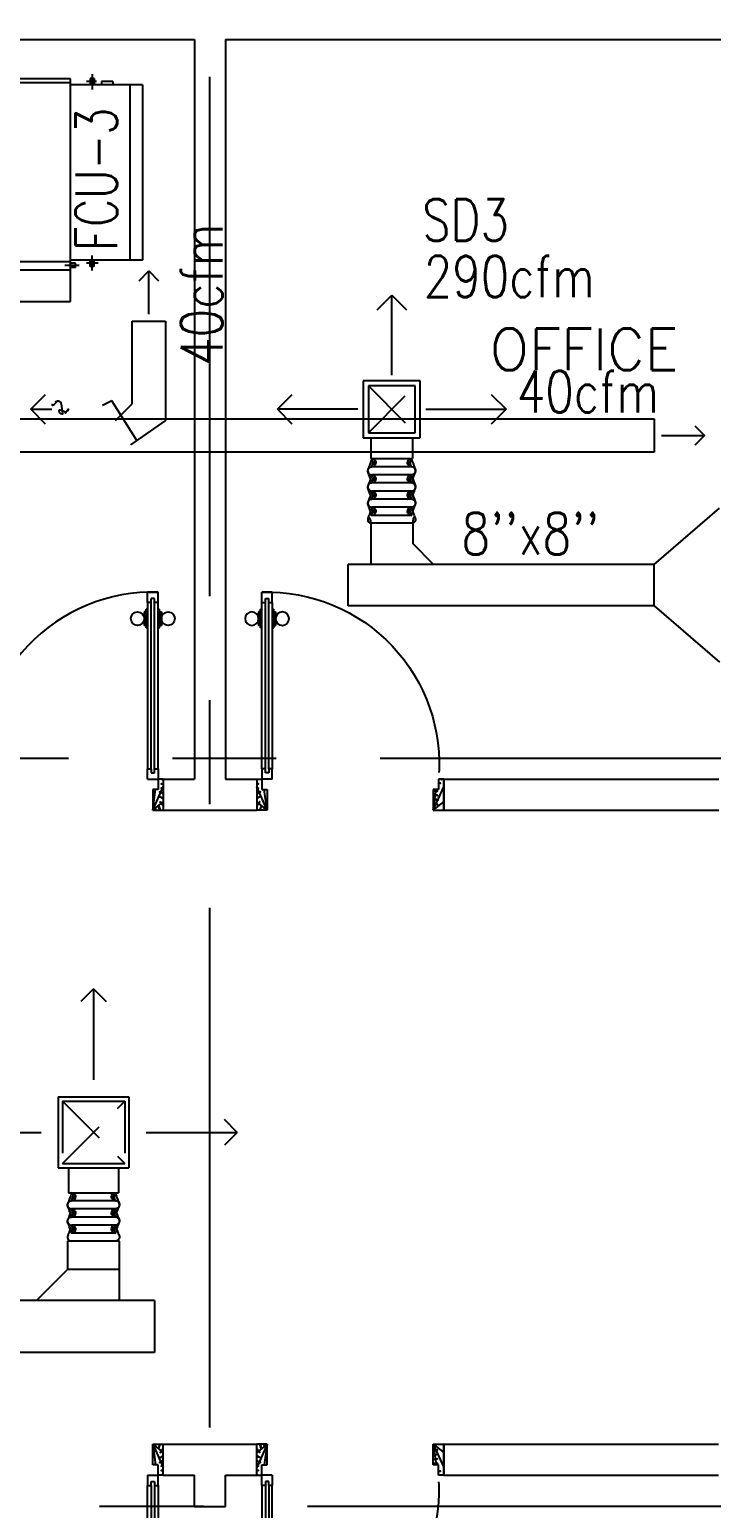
# Model space of a CAD drawing. Extents: x 417866029 to 417866302, y 43498045 to 43498122.
# Drawn here: x 417866090.98 to 417866094.26, y 43498078.98 to 43498086.1 of the extents above; entities that cross this region are included whole.
import ezdxf
from ezdxf.enums import TextEntityAlignment as Align

# ---------------------------------------------------------------- set-up
doc = ezdxf.new("R2010")
doc.units = 0
doc.header["$MEASUREMENT"] = 0
doc.linetypes.add('CENTERX2', pattern=[4, 2.5, -0.5, 0.5, -0.5])
doc.linetypes.add('HIDDEN', pattern=[0.375, 0.25, -0.125])
doc.layers.get('0').update_dxf_attribs({"linetype": 'CONTINUOUS'})
for name, color, linetype in [('AXES', 11, 'CENTERX2'), ('DOOR', 9, 'CONTINUOUS'), ('DUCT', 6, 'CONTINUOUS'), ('FCU', 6, 'CONTINUOUS'), ('M-AC-FLEX', 7, 'CONTINUOUS'), ('M-EGU.', 2, 'CONTINUOUS'), ('M-TEXT', 2, 'CONTINUOUS'), ('RM-NAME', 9, 'CONTINUOUS'), ('WALL', 9, 'CONTINUOUS')]:
    doc.layers.add(name, color=color, linetype=linetype)
doc.styles.add('ROMANS', font='ROMANS.shx', dxfattribs={"width": 0.6})

# ---------------------------------------------------------------- blocks, each defined once
blk = doc.blocks.new('DOOR90')
at = {"layer": 'DOOR', "color": 7, "linetype": 'ByBlock'}
for p, q in [((-150, 0), (0, 0)), ((-150, 0), (-150, -25)), ((0, -50), (-113.7, 0)), ((0, -50), (-40.1, 0)), ((0, -50), (0, 0)), ((-1000, -25), (-1050, -25)), ((-1050, -75), (-1050, -25)), ((-1050, -25), (-1050, -75)), ((-1000, -42), (-1020, -42)), ((-1020, -42), (-1020, -58)), ((-1000, -58), (-1020, -58)), ((-1000, -25), (-1000, -42)), ((-1000, -58), (-1000, -75)), ((-877.6, -17.8), (-967.6, -17.8)), ((-967.6, -25), (-967.6, -17.8)), ((-955, -8.8), (-890.2, -8.8)), ((-955, -17.8), (-955, -8.8)), ((-955, -17.8), (-890.2, -17.8)), ((-890.2, -17.8), (-890.2, -8.8)), ((-877.6, -25), (-877.6, -17.8)), ((-200, -25), (-150, -25)), ((-200, -42), (-200, -25)), ((-180, -42), (-200, -42)), ((-200, -58), (-180, -58)), ((-200, -75), (-200, -58)), ((-180, -58), (-180, -42)), ((-150, -25), (-100, -25)), ((-150, -75), (-150, -25)), ((-100, -25), (-100, -50)), ((0, -50), (-100, -36.6)), ((-100, -50), (0, -50)), ((-1000, -75), (-1050, -75)), ((-967.6, -75), (-967.6, -82.2)), ((-877.6, -82.2), (-967.6, -82.2)), ((-955, -82.2), (-890.2, -82.2)), ((-955, -82.2), (-955, -91.2)), ((-955, -91.2), (-890.2, -91.2)), ((-890.2, -82.2), (-890.2, -91.2)), ((-877.6, -75), (-877.6, -82.2)), ((-150, -75), (-200, -75)), ((0, -850), (-113.7, -900)), ((-100, -875), (-100, -850)), ((0, -850), (-100, -863.4)), ((-100, -850), (0, -850)), ((0, -850), (-40.1, -900)), ((0, -850), (0, -900)), ((-150, -875), (-100, -875)), ((-150, -900), (-150, -875)), ((-150, -900), (0, -900)), ((0, -900), (-150, -900))]:
    blk.add_line(p, q, dxfattribs=at)
at = {"layer": 'DOOR', "linetype": 'ByBlock'}
for p, q in [((-200, -25), (-1000, -25)), ((-200, -42), (-1000, -42)), ((-200, -58), (-1000, -58)), ((-1000, -75), (-200, -75))]:
    blk.add_line(p, q, dxfattribs=at)
at = {"layer": 'DOOR', "color": 7, "linetype": 'ByBlock'}
for centre in [(-922.6, 23.5), (-922.6, -123.5)]:
    blk.add_circle(centre, 32.4, dxfattribs=at)
for centre, radius, start, end in [((0, -50), 154.4, 161.10529, 166.28577), ((0, -50), 94.4, 148.01819, 180), ((0, -50), 134.4, 158.15985, 169.28002), ((0, -50), 114.4, 154.08384, 167.37743), ((0, -50), 74.4, 137.77643, 180), ((0, -50), 54.4, 113.20738, 180), ((0, -50), 34.4, 90, 180), ((0, -50), 14.4, 90, 180), ((0, -850), 94.4, 180, 211.98181), ((0, -850), 74.4, 180, 222.22357), ((0, -850), 54.4, 180, 246.79262), ((0, -850), 34.4, 180, 270), ((0, -850), 14.4, 180, 270), ((0, -850), 154.4, 193.71423, 198.89471), ((0, -850), 134.4, 190.71998, 201.84015)]:
    blk.add_arc(centre, radius, start, end, dxfattribs=at)
at = {"layer": 'DOOR', "linetype": 'HIDDEN', "ltscale": 0.5}
blk.add_arc((-222.2, -50), 828.2, 178.27012, 275.00304, dxfattribs=at)
blk = doc.blocks.new('*X37')
at = {"color": 0}
for p, q in [((16890.5, -2466.6), (16943.5, -2413.6)), ((16890.5, -2519.6), (16990.5, -2419.6)), ((16990.5, -2512.5), (16891.6, -2413.6)), ((16990.5, -2459.4), (16944.6, -2413.6)), ((16990.5, -2565.5), (16890.5, -2465.5)), ((16890.5, -2572.6), (16990.5, -2472.6)), ((16990.5, -2618.5), (16890.5, -2518.5)), ((16890.5, -2625.7), (16990.5, -2525.7)), ((16990.5, -2671.6), (16890.5, -2571.6)), ((16890.5, -2678.7), (16990.5, -2578.7)), ((16990.5, -2724.6), (16890.5, -2624.6)), ((16890.5, -2731.7), (16990.5, -2631.7)), ((16990.5, -2777.6), (16890.5, -2677.6)), ((16890.5, -2784.8), (16990.5, -2684.8)), ((16990.5, -2830.7), (16890.5, -2730.7)), ((16890.5, -2837.8), (16990.5, -2737.8)), ((16990.5, -2883.7), (16890.5, -2783.7)), ((16890.5, -2890.8), (16990.5, -2790.8)), ((16990.5, -2936.7), (16890.5, -2836.7)), ((16890.5, -2943.9), (16990.5, -2843.9)), ((16990.5, -2989.8), (16890.5, -2889.8)), ((16890.5, -2996.9), (16990.5, -2896.9)), ((16990.5, -3042.8), (16890.5, -2942.8)), ((16890.5, -3049.9), (16990.5, -2949.9)), ((16990.5, -3095.8), (16890.5, -2995.8)), ((16890.5, -3103), (16990.5, -3003)), ((16990.5, -3148.9), (16890.5, -3048.9)), ((16891.5, -3154.9), (16990.5, -3056)), ((16943.5, -3154.9), (16890.5, -3101.9)), ((16944.6, -3154.9), (16990.5, -3109))]:
    blk.add_line(p, q, dxfattribs=at)
blk = doc.blocks.new('WHE06')
at = {"color": 3}
for p, q in [((689, 621.5), (346.1, 621.5)), ((346.1, 621.5), (346.1, 469.1)), ((689, 469.1), (689, 621.5)), ((212.3, 437.2), (269.1, 437.2)), ((232.1, 452.2), (232.1, 422.2)), ((232.1, 452.2), (252.1, 452.2)), ((242.1, 472.2), (242.1, 399.5)), ((252.1, 452.2), (252.1, 422.2)), ((305, 447.6), (373.3, 447.6)), ((321.1, 457.6), (321.1, 437.6)), ((321.1, 457.6), (346.1, 457.6)), ((321.1, 437.6), (346.1, 437.6)), ((346.1, 430.4), (689, 430.4)), ((60.3, -422.2), (60.3, 422.2)), ((811.2, 370.7), (689, 370.7)), ((711.2, -370.7), (711.2, 370.7)), ((811.2, -370.7), (811.2, 370.7)), ((141.6, -437.2), (141.6, -422.2)), ((196.6, -437.2), (196.6, -422.2)), ((232.1, -452.2), (232.1, -422.2)), ((242.1, -472.2), (242.1, -399.5)), ((252.1, -452.2), (252.1, -422.2)), ((811.2, -370.7), (689, -370.7)), ((141.6, -437.2), (196.6, -437.2)), ((221.4, -437.2), (269.1, -437.2)), ((232.1, -452.2), (252.1, -452.2)), ((346.1, -430.4), (689, -430.4))]:
    blk.add_line(p, q, dxfattribs=at)
at = {"color": 6}
for p, q in [((346.1, 469.1), (346.1, -450.8)), ((689, 469.1), (346.1, 469.1)), ((689, -450.8), (689, 469.1)), ((0, -422.2), (0, 422.2)), ((0, 422.2), (346.1, 422.2)), ((0, -422.2), (346.1, -422.2)), ((346.1, -450.8), (689, -450.8))]:
    blk.add_line(p, q, dxfattribs=at)
at = {"color": 11}
blk.add_blockref('*X37', (-16179.3, 2784.3), dxfattribs=at)
blk = doc.blocks.new('RM1')
at = {"layer": 'RM-NAME', "style": 'ROMANS'}
for tag, p in [('ROOMNAME1', (0, 323.8)), ('ROOMNAME2', (0, 0))]:
    blk.add_attdef(tag, text='', height=200, dxfattribs=at).set_placement(p, align=Align.MIDDLE)

msp = doc.modelspace()

# ---------------------------------------------------------------- linework, layer by layer
at = {"layer": 'AXES'}
for p, q in [((417866091.8435, 43498051.3707), (417866091.8435, 43498110.1407)), ((417866103.1626, 43498082.5907), (417866053.1535, 43498082.5907)), ((417866102.8126, 43498078.9907), (417866042.6035, 43498078.9907))]:
    msp.add_line(p, q, dxfattribs=at)
at = {"layer": 'DUCT'}
for p, q in [((417866091.4694, 43498084.2976), (417866091.4694, 43498084.6943)), ((417866091.4694, 43498084.6943), (417866091.6294, 43498084.6943)), ((417866091.6294, 43498084.6943), (417866091.6294, 43498084.2176)), ((417866091.3708, 43498084.3121), (417866091.3256, 43498084.2891)), ((417866091.4909, 43498084.1206), (417866091.3708, 43498084.3121)), ((417866091.3708, 43498084.3121), (417866091.3708, 43498084.3121)), ((417866091.3894, 43498084.2176), (417866091.4694, 43498084.2976)), ((417866087.6124, 43498084.2244), (417866093.9817, 43498084.2244)), ((417866093.9817, 43498084.2244), (417866093.9817, 43498084.0644)), ((417866091.6294, 43498084.2176), (417866091.4615, 43498084.1)), ((417866093.9817, 43498084.0644), (417866087.5324, 43498084.0644)), ((417866091.158, 43498080.2663), (417866091.158, 43498080.1307)), ((417866091.408, 43498080.2663), (417866091.158, 43498080.2663)), ((417866091.408, 43498079.9807), (417866091.408, 43498080.2663)), ((417866091.008, 43498079.9807), (417866091.158, 43498080.1307))]:
    msp.add_line(p, q, dxfattribs=at)
at = {"layer": 'DUCT', "linetype": 'ByBlock'}
for p, q in [((417866092.6202, 43498083.5245), (417866092.6202, 43498083.7245)), ((417866092.6202, 43498083.7245), (417866092.8202, 43498083.7245)), ((417866092.8202, 43498083.7245), (417866092.8202, 43498083.6245)), ((417866093.9813, 43498083.5245), (417866094.2958, 43498083.7952)), ((417866092.9202, 43498083.5245), (417866092.8202, 43498083.6245)), ((417866093.9813, 43498083.5245), (417866092.5089, 43498083.5245)), ((417866092.5089, 43498083.3245), (417866092.5089, 43498083.5245)), ((417866093.9813, 43498083.3245), (417866093.9813, 43498083.5245)), ((417866093.9813, 43498083.3245), (417866092.5089, 43498083.3245)), ((417866093.9813, 43498083.3245), (417866094.2958, 43498083.0539)), ((417866091.408, 43498080.1307), (417866091.158, 43498080.1307)), ((417866091.5768, 43498079.9807), (417866087.2812, 43498079.9807)), ((417866091.5768, 43498079.9807), (417866091.5768, 43498079.7307)), ((417866091.5768, 43498079.7307), (417866087.2812, 43498079.7307))]:
    msp.add_line(p, q, dxfattribs=at)
at = {"layer": 'M-AC-FLEX', "color": 11}
for p, q in [((417866092.8135, 43498083.9942), (417866092.6225, 43498083.9942)), ((417866092.8135, 43498083.9552), (417866092.6225, 43498083.9552)), ((417866092.8135, 43498083.9162), (417866092.6225, 43498083.9162)), ((417866092.8135, 43498083.8772), (417866092.6225, 43498083.8772)), ((417866092.8135, 43498083.8382), (417866092.6225, 43498083.8382)), ((417866092.8135, 43498083.7992), (417866092.6225, 43498083.7992)), ((417866092.8135, 43498083.7602), (417866092.6225, 43498083.7602)), ((417866091.3885, 43498080.4613), (417866091.1775, 43498080.4613)), ((417866091.3885, 43498080.4223), (417866091.1775, 43498080.4223)), ((417866091.3885, 43498080.3833), (417866091.1775, 43498080.3833)), ((417866091.3885, 43498080.3443), (417866091.1775, 43498080.3443)), ((417866091.3885, 43498080.3053), (417866091.1775, 43498080.3053)), ((417866091.3885, 43498080.2663), (417866091.1775, 43498080.2663))]:
    msp.add_line(p, q, dxfattribs=at)
at = {"layer": 'M-AC-FLEX'}
for points in [[(417866092.6225, 43498084.0332, -1), (417866092.6225, 43498083.9942, 1), (417866092.6225, 43498083.9552)], [(417866092.6225, 43498083.9942, 0.998764), (417866092.6226, 43498084.0332, 0.998764)], [(417866092.8135, 43498084.0332, 1), (417866092.8135, 43498083.9942, -1), (417866092.8135, 43498083.9552)], [(417866092.8135, 43498083.9942, -1), (417866092.8135, 43498084.0332, 0.000618), (417866092.8136, 43498084.0332, 0.000618)], [(417866092.6225, 43498083.9162, 1), (417866092.6225, 43498083.9552, -1), (417866092.6225, 43498083.9942)], [(417866092.6225, 43498083.9552, -1), (417866092.6225, 43498083.9162, 1), (417866092.6225, 43498083.8772)], [(417866092.8135, 43498083.9162, -1), (417866092.8135, 43498083.9552, 1), (417866092.8135, 43498083.9942)], [(417866092.8135, 43498083.9552, 1), (417866092.8135, 43498083.9162, -1), (417866092.8135, 43498083.8772)], [(417866092.6225, 43498083.8382, 1), (417866092.6225, 43498083.8772, -1), (417866092.6225, 43498083.9162)], [(417866092.6225, 43498083.8772, -1), (417866092.6225, 43498083.8382, 1), (417866092.6225, 43498083.7992)], [(417866092.8135, 43498083.8382, -1), (417866092.8135, 43498083.8772, 1), (417866092.8135, 43498083.9162)], [(417866092.8135, 43498083.8772, 1), (417866092.8135, 43498083.8382, -1), (417866092.8135, 43498083.7992, 0.000618), (417866092.8135, 43498083.7992, 0.000618)], [(417866092.6225, 43498083.7602, 1), (417866092.6225, 43498083.7992, -1), (417866092.6225, 43498083.8382)], [(417866092.6225, 43498083.7992, -1), (417866092.6225, 43498083.7602, 0.941882), (417866092.6202, 43498083.7214, 0.941882)], [(417866092.8135, 43498083.7602, -1), (417866092.8135, 43498083.7992, 1), (417866092.8135, 43498083.8382, -0.000618), (417866092.8135, 43498083.8382, -0.000618)], [(417866092.8135, 43498083.7992, 1), (417866092.8135, 43498083.7602, -0.838902), (417866092.8202, 43498083.7224, -0.838902)], [(417866092.6202, 43498083.7214, -0.941882), (417866092.6225, 43498083.7602)], [(417866092.8202, 43498083.7224, 0.838902), (417866092.8135, 43498083.7602)], [(417866091.1775, 43498080.5003, -1), (417866091.1775, 43498080.4613, 1), (417866091.1775, 43498080.4223)], [(417866091.1775, 43498080.3833, 1), (417866091.1775, 43498080.4223, -1), (417866091.1775, 43498080.4613)], [(417866091.1775, 43498080.4613, 0.998764), (417866091.1776, 43498080.5003, 0.998764)], [(417866091.3885, 43498080.5003, 1), (417866091.3885, 43498080.4613, -1), (417866091.3885, 43498080.4223)], [(417866091.3885, 43498080.4613, -1), (417866091.3885, 43498080.5003, 0.000618), (417866091.3886, 43498080.5003, 0.000618)], [(417866091.3885, 43498080.3833, -1), (417866091.3885, 43498080.4223, 1), (417866091.3885, 43498080.4613)], [(417866091.1775, 43498080.4223, -1), (417866091.1775, 43498080.3833, 1), (417866091.1775, 43498080.3443)], [(417866091.1775, 43498080.3053, 1), (417866091.1775, 43498080.3443, -1), (417866091.1775, 43498080.3833)], [(417866091.3885, 43498080.4223, 1), (417866091.3885, 43498080.3833, -1), (417866091.3885, 43498080.3443)], [(417866091.3885, 43498080.3053, -1), (417866091.3885, 43498080.3443, 1), (417866091.3885, 43498080.3833)], [(417866091.1775, 43498080.3443, -1), (417866091.1775, 43498080.3053, 1), (417866091.1775, 43498080.2663)], [(417866091.3885, 43498080.3443, 1), (417866091.3885, 43498080.3053, -1), (417866091.3885, 43498080.2663, 0.000618), (417866091.3885, 43498080.2663, 0.000618)]]:
    msp.add_lwpolyline(points, format="xyb", dxfattribs=at)
at = {"layer": 'M-EGU.'}
for p, q in [((417866091.5022, 43498084.8893), (417866091.5494, 43498084.9364)), ((417866091.5494, 43498084.9364), (417866091.5965, 43498084.8893)), ((417866091.5494, 43498084.729), (417866091.5494, 43498084.9364)), ((417866092.6478, 43498084.75), (417866092.7185, 43498084.8207)), ((417866092.7185, 43498084.4345), (417866092.7185, 43498084.8207)), ((417866092.7185, 43498084.8207), (417866092.7892, 43498084.75)), ((417866092.581, 43498084.4082), (417866092.581, 43498084.1332)), ((417866092.856, 43498084.4082), (417866092.581, 43498084.4082)), ((417866092.856, 43498084.1332), (417866092.856, 43498084.4082)), ((417866090.9815, 43498084.2707), (417866091.0522, 43498084.3414)), ((417866092.1685, 43498084.2707), (417866092.2392, 43498084.3414)), ((417866093.1978, 43498084.3414), (417866093.2685, 43498084.2707)), ((417866091.0522, 43498084.2), (417866090.9815, 43498084.2707)), ((417866090.9815, 43498084.2707), (417866091.0826, 43498084.2707)), ((417866092.5547, 43498084.2707), (417866092.1685, 43498084.2707)), ((417866092.2392, 43498084.2), (417866092.1685, 43498084.2707)), ((417866092.8823, 43498084.2707), (417866093.2685, 43498084.2707)), ((417866093.2685, 43498084.2707), (417866093.1978, 43498084.2)), ((417866094.1767, 43498084.1916), (417866094.2238, 43498084.1445)), ((417866092.581, 43498084.1332), (417866092.856, 43498084.1332)), ((417866092.6185, 43498084.1332), (417866092.6185, 43498084.0332)), ((417866092.8185, 43498084.1332), (417866092.8185, 43498084.0332)), ((417866094.0164, 43498084.1445), (417866094.2238, 43498084.1445)), ((417866094.2238, 43498084.1445), (417866094.1767, 43498084.0974)), ((417866092.6185, 43498084.0332), (417866092.8185, 43498084.0332)), ((417866091.2835, 43498081.4819), (417866091.2224, 43498081.4208)), ((417866091.2835, 43498081.4819), (417866091.3446, 43498081.4208)), ((417866091.2835, 43498081.4819), (417866091.2835, 43498081.0431)), ((417866091.1131, 43498080.9611), (417866091.1131, 43498080.6203)), ((417866091.1131, 43498080.9611), (417866091.4539, 43498080.9611)), ((417866091.4539, 43498080.9611), (417866091.4539, 43498080.6203)), ((417866091.9747, 43498080.7907), (417866091.9136, 43498080.8518)), ((417866090.5923, 43498080.7907), (417866091.0311, 43498080.7907)), ((417866091.5359, 43498080.7907), (417866091.9747, 43498080.7907)), ((417866091.9747, 43498080.7907), (417866091.9136, 43498080.7296)), ((417866091.1131, 43498080.6203), (417866091.4539, 43498080.6203)), ((417866091.1635, 43498080.6203), (417866091.1635, 43498080.5003)), ((417866091.4035, 43498080.6203), (417866091.4035, 43498080.5003)), ((417866091.1635, 43498080.5003), (417866091.4035, 43498080.5003))]:
    msp.add_line(p, q, dxfattribs=at)
at = {"layer": 'M-EGU.', "linetype": 'HIDDEN'}
for p, q in [((417866092.831, 43498084.3832), (417866092.606, 43498084.3832)), ((417866092.606, 43498084.3832), (417866092.831, 43498084.1582)), ((417866092.606, 43498084.1582), (417866092.831, 43498084.3832)), ((417866092.606, 43498084.3832), (417866092.606, 43498084.1582)), ((417866092.831, 43498084.1582), (417866092.831, 43498084.3832)), ((417866092.606, 43498084.1582), (417866092.831, 43498084.1582)), ((417866091.1331, 43498080.9411), (417866091.4339, 43498080.6403)), ((417866091.1331, 43498080.6403), (417866091.4339, 43498080.9411)), ((417866091.1331, 43498080.9411), (417866091.1331, 43498080.6403)), ((417866091.1331, 43498080.9411), (417866091.4339, 43498080.9411)), ((417866091.4339, 43498080.9411), (417866091.4339, 43498080.6403)), ((417866091.1331, 43498080.6403), (417866091.4339, 43498080.6403))]:
    msp.add_line(p, q, dxfattribs=at)
at = {"layer": 'M-EGU.'}
msp.add_lwpolyline([(417866091.1622, 43498084.2707, -0.1324), (417866091.1511, 43498084.2546, -0.15664), (417866091.1357, 43498084.2483, -0.736612), (417866091.123, 43498084.2797, 0.774232), (417866091.1091, 43498084.3102, 0.203349), (417866091.088, 43498084.2964, 0.193808), (417866091.0826, 43498084.2707)], format="xyb", dxfattribs=at)
at = {"layer": 'WALL'}
for p, q in [((417866088.1435, 43498086.0507), (417866091.7685, 43498086.0507)), ((417866091.7685, 43498086.0507), (417866091.7685, 43498082.4907)), ((417866091.9185, 43498086.0507), (417866095.1935, 43498086.0507)), ((417866091.9185, 43498086.0507), (417866091.9185, 43498082.4907)), ((417866092.9685, 43498086.0507), (417866094.2935, 43498086.0507)), ((417866091.6185, 43498082.4907), (417866091.7685, 43498082.4907)), ((417866091.6185, 43498082.4907), (417866091.6185, 43498082.3407)), ((417866091.9185, 43498082.4907), (417866092.0685, 43498082.4907)), ((417866092.0685, 43498082.4907), (417866092.0685, 43498082.3407)), ((417866092.9685, 43498082.4907), (417866092.9685, 43498082.3407)), ((417866092.9685, 43498082.4907), (417866094.2935, 43498082.4907)), ((417866091.6185, 43498082.3407), (417866092.0685, 43498082.3407)), ((417866092.9685, 43498082.3407), (417866094.2935, 43498082.3407)), ((417866091.6185, 43498079.2907), (417866092.0685, 43498079.2907)), ((417866091.6185, 43498079.1407), (417866091.6185, 43498079.2907)), ((417866092.0685, 43498079.1407), (417866092.0685, 43498079.2907)), ((417866092.9685, 43498079.1407), (417866092.9685, 43498079.2907)), ((417866092.9685, 43498079.2907), (417866094.2905, 43498079.2907)), ((417866091.6185, 43498079.1407), (417866091.7685, 43498079.1407)), ((417866091.7685, 43498078.9907), (417866091.7685, 43498079.1407)), ((417866091.9185, 43498078.9907), (417866091.9185, 43498079.1407)), ((417866091.9185, 43498079.1407), (417866092.0685, 43498079.1407)), ((417866092.9685, 43498079.1407), (417866094.2905, 43498079.1407)), ((417866091.7685, 43498078.9907), (417866091.9185, 43498078.9907))]:
    msp.add_line(p, q, dxfattribs=at)

# ---------------------------------------------------------------- block references
at = {"layer": 'DOOR', "color": 0, "linetype": 'ByBlock', "yscale": 0.001000002026557922, "zscale": 0.001}
for p, xscale, rotation in [((417866091.6185, 43498082.3407), 0.001000002026557922, 270), ((417866092.0685, 43498082.3407), -0.001000002026557922, 90), ((417866091.6185, 43498079.2907), -0.001000002026557922, 270), ((417866092.0685, 43498079.2907), 0.001000002026557922, 90)]:
    msp.add_blockref('DOOR90', p, dxfattribs=dict(at, xscale=xscale, rotation=rotation))
at = {"layer": 'FCU', "linetype": 'ByBlock', "xscale": 0.0009999871253967285, "yscale": 0.001000002026557922, "zscale": 0.001, "rotation": 180}
msp.add_blockref('WHE06', (417866091.5183, 43498085.411), dxfattribs=at)
at = {"layer": 'RM-NAME'}
ref = msp.add_blockref('RM1', (417866093.6445, 43498084.5599), dxfattribs=dict(at, xscale=0.0009999871253967285, yscale=0.001000002026557922, zscale=0.001))
ref.add_attrib('ROOMNAME2', 'OFFICE', dxfattribs={"height": 0.2, "style": 'ROMANS'}).set_placement((417866093.6445, 43498084.5599), align=Align.MIDDLE)

# ---------------------------------------------------------------- texts
at = {"layer": 'M-TEXT', "style": 'ROMANS'}
for s, width, p in [('FCU-3', 0.75, (417866091.3967, 43498085.0334)), ('40cfm', 0.8, (417866091.9037, 43498084.4799))]:
    msp.add_text(s, height=0.2, rotation=90, dxfattribs=dict(at, width=width)).set_placement(p)
at = {"layer": 'M-TEXT', "style": 'ROMANS', "width": 0.8}
for s, p in [('SD3', (417866092.8645, 43498085.0822)), ('290cfm', (417866092.8726, 43498084.81)), ('40cfm', (417866093.3207, 43498084.2558)), ("8''x8''", (417866093.0542, 43498083.5727))]:
    msp.add_text(s, height=0.2, dxfattribs=at).set_placement(p)

doc.saveas('drawing.dxf')
